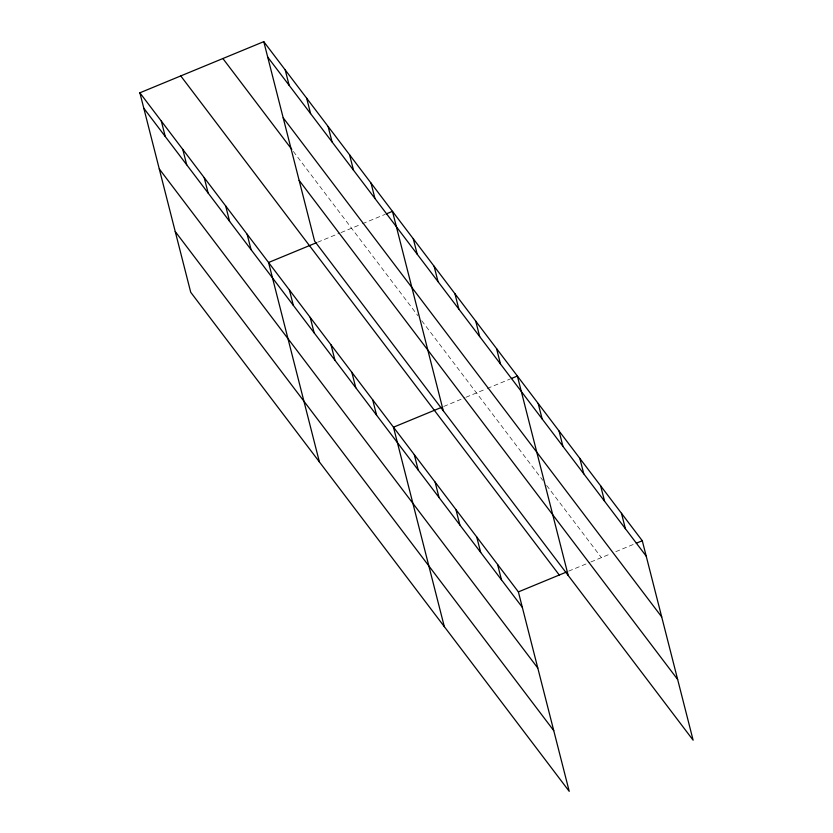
<?xml version="1.0" encoding="UTF-8"?>
<svg xmlns="http://www.w3.org/2000/svg" width="833" height="833" viewBox="0 0 833 833"><rect width="100%" height="100%" fill="white"/><g stroke="black" fill="none" stroke-linecap="round" stroke-linejoin="round"><path stroke-width="0.62" stroke-dasharray="4.17 3.12" d="M317.644 242.236L339.874 233.053M341.051 232.574L361.199 224.254M362.407 223.754L385.252 214.32M443.729 406.452L464.793 397.757M465.959 397.268L486.108 388.949M487.315 388.449L510.16 379.015M568.637 571.146L589.702 562.452M590.868 561.973L611.016 553.643M615.826 551.665L635.069 543.72M293.362 151.46L417.895 315.655M421.748 320.736L542.804 480.349M546.656 485.441L601.395 557.621"/><path stroke-width="1.25" d="M139.871 92.807L518.386 591.899L569.231 791.35L190.715 292.258L139.871 92.807L263.769 41.65L642.285 540.742L693.129 740.193L314.614 241.101L263.769 41.65M316.478 242.715L268.57 262.499L319.403 461.951M386.46 213.821L392.468 211.343L443.302 410.794M441.386 407.42L393.478 427.204L444.322 626.655M511.368 378.526L517.376 376.037L568.221 575.488M518.386 591.899L566.294 572.115M636.277 543.22L642.285 540.742M267.705 57.071L646.221 556.163M283.189 117.807L661.694 616.889M222.89 58.529L291.831 149.44M299.13 180.376L677.645 679.457M180.761 75.928L559.276 575.02M143.807 108.238L522.322 607.319M159.29 168.964L537.795 668.056M175.232 231.532L553.747 730.624M621.47 513.284L625.396 528.716M600.645 485.837L604.581 501.258M579.83 458.389L583.766 473.81M559.016 430.942L562.941 446.363M538.191 403.484L542.127 418.916M496.562 348.59L500.487 364.011M475.737 321.142L479.673 336.563M454.922 293.685L458.858 309.116M434.108 266.237L438.033 281.669M497.572 564.451L501.497 579.872M413.283 238.79L417.218 254.211M476.747 537.004L480.683 552.425M455.932 509.546L459.868 524.977M371.018 183.062L374.954 198.483M435.118 482.099L439.043 497.52M349.568 154.771L353.504 170.203M414.293 454.651L418.228 470.072M328.119 126.491L332.055 141.922M306.669 98.211L310.605 113.642M372.663 399.746L376.589 415.178M285.219 69.93L289.155 85.351M351.838 372.299L355.774 387.72M331.024 344.852L334.96 360.272M310.209 317.404L314.135 332.825M289.384 289.946L293.32 305.378M247.12 234.219L251.056 249.64M225.67 205.938L229.606 221.359M204.22 177.658L208.156 193.079M182.771 149.378L186.707 164.799M161.321 121.097L165.257 136.518"/></g></svg>
